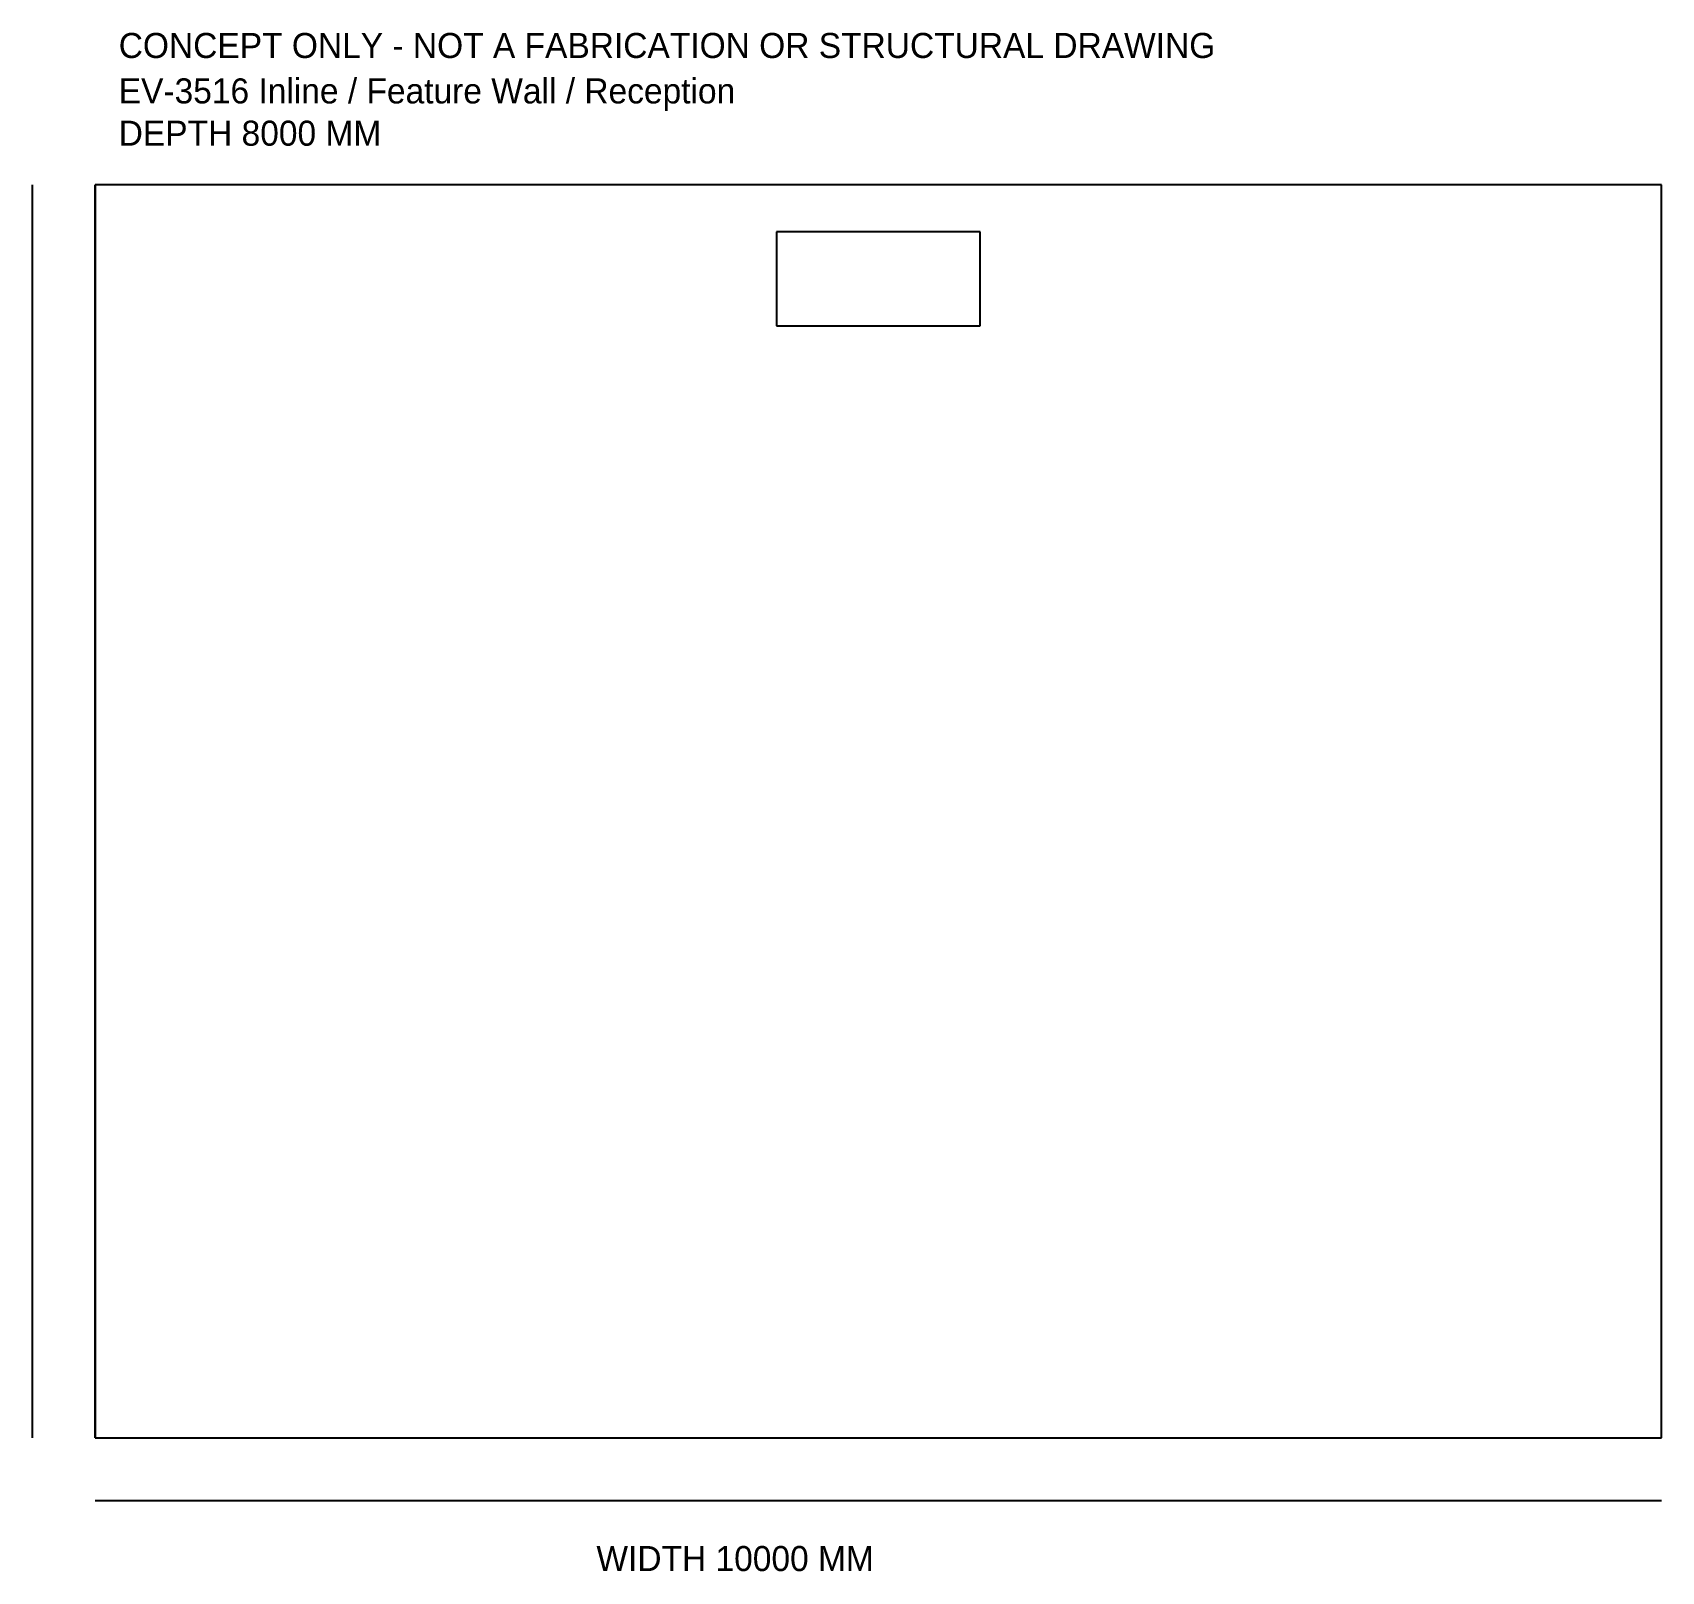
# Model space of a CAD drawing. Header units: millimetres. Extents: x -400 to 10000, y -852 to 8972.
import ezdxf

# ---------------------------------------------------------------- set-up
doc = ezdxf.new("R2010")
doc.units = ezdxf.units.MM

msp = doc.modelspace()

# ---------------------------------------------------------------- linework, layer by layer
at = {"layer": 'DIMENSIONS'}
for p, q in [((-400, 0), (-400, 8000)), ((0, -400), (10000, -400))]:
    msp.add_line(p, q, dxfattribs=at)
at = {"layer": 'FOOTPRINT'}
for p, q in [((10000, 8000), (0, 8000)), ((0, 8000), (0, 0)), ((10000, 0), (10000, 8000)), ((0, 0), (10000, 0))]:
    msp.add_line(p, q, dxfattribs=at)
at = {"layer": 'FURNITURE'}
for p, q in [((5650, 7700), (4350, 7700)), ((4350, 7700), (4350, 7100)), ((5650, 7100), (5650, 7700)), ((4350, 7100), (5650, 7100))]:
    msp.add_line(p, q, dxfattribs=at)
at = {"layer": 'WALLS'}
for p, q in [((0, 0), (0, 8000)), ((10000, 0), (10000, 8000)), ((0, 0), (10000, 0))]:
    msp.add_line(p, q, dxfattribs=at)

# ---------------------------------------------------------------- texts
at = {"layer": 'LABELS'}
for s, p in [('CONCEPT ONLY - NOT A FABRICATION OR STRUCTURAL DRAWING', (150, 8810)), ('EV-3516 Inline / Feature Wall / Reception', (150, 8520)), ('DEPTH 8000 MM', (150, 8250)), ('WIDTH 10000 MM', (3200, -850))]:
    msp.add_text(s, height=160, dxfattribs=at).set_placement(p)

doc.saveas('drawing.dxf')
